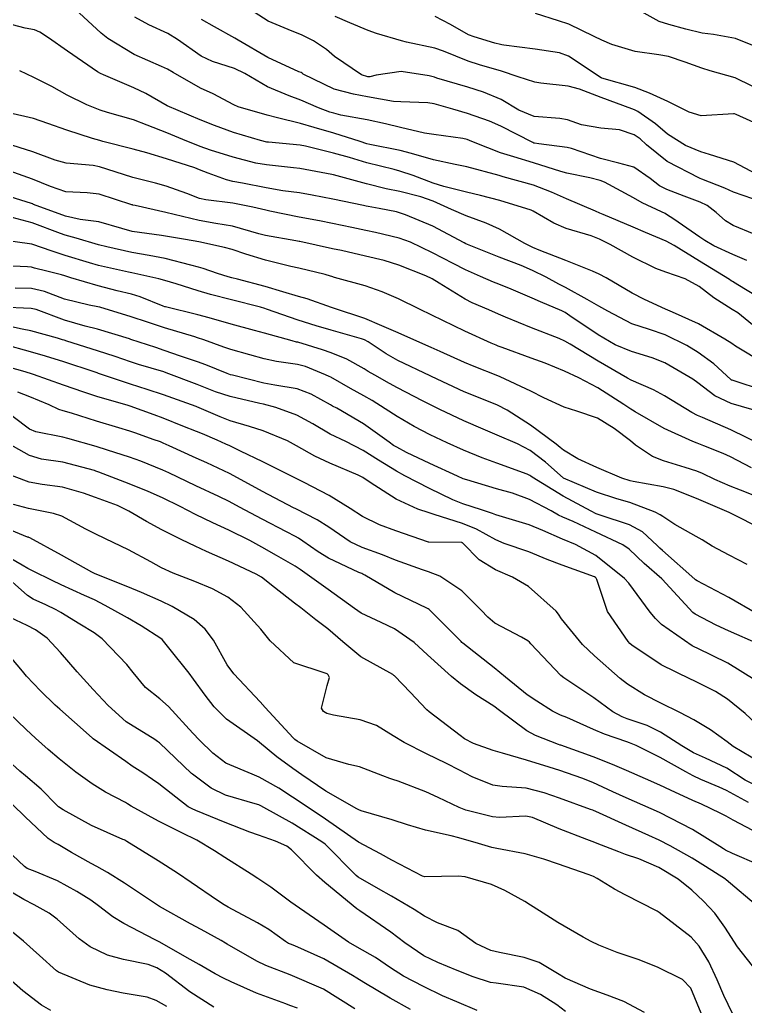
# Model space of a CAD drawing. Header units: metres. Extents: x 307586 to 320046, y 7427249 to 7434250.
# Drawn here: x 319152 to 319195.5, y 7429800.1 to 7429859.2 of the extents above; entities that cross this region are included whole.
import ezdxf

# ---------------------------------------------------------------- set-up
doc = ezdxf.new("R2010")
doc.units = ezdxf.units.M
doc.header["$MEASUREMENT"] = 0
doc.layers.add('Curvas de Nivel 1m', color=11, linetype='Continuous')
doc.layers.add('Curvas de Nivel 5m', color=15, linetype='Continuous')

msp = doc.modelspace()

# ---------------------------------------------------------------- linework, layer by layer
at = {"layer": 'Curvas de Nivel 1m', "flags": 128}
for points, elevation in [([(319196.71, 7429842.297), (319195.031, 7429843.316), (319194.722, 7429843.508), (319194.65, 7429843.559), (319194.543, 7429843.633), (319192.739, 7429844.736), (319191.228, 7429845.675), (319190.755, 7429845.938), (319189.515, 7429846.454), (319188.763, 7429846.764), (319186.965, 7429847.534), (319186.772, 7429847.619), (319186.509, 7429847.733), (319184.78, 7429848.467), (319183.883, 7429848.862), (319182.788, 7429849.291), (319180.989, 7429849.798), (319180.794, 7429849.846), (319180.733, 7429849.862), (319178.801, 7429850.394), (319178.105, 7429850.535), (319176.807, 7429850.8), (319175.489, 7429851.187), (319174.815, 7429851.374), (319172.991, 7429851.727), (319172.821, 7429851.768), (319172.415, 7429851.904), (319170.828, 7429852.412), (319169.647, 7429852.753), (319168.833, 7429852.988), (319167.466, 7429853.335), (319166.838, 7429853.482), (319165.104, 7429853.987), (319164.845, 7429854.105), (319163.605, 7429854.759), (319162.854, 7429855.111), (319161.209, 7429856.037), (319160.866, 7429856.246), (319160.503, 7429856.411), (319158.879, 7429857.128), (319157.299, 7429858.086), (319156.896, 7429858.413), (319155.058, 7429860.109)], 817), ([(319196.86, 7429854.764), (319195.082, 7429855.628), (319194.874, 7429855.722), (319193.377, 7429856.151), (319192.879, 7429856.302), (319191.89, 7429856.663), (319190.886, 7429857.004), (319190.311, 7429857.112), (319188.889, 7429857.312), (319187.49, 7429857.724), (319186.895, 7429857.975), (319186.432, 7429858.2), (319184.905, 7429858.935), (319184.3, 7429859.152), (319182.911, 7429859.583)], 823), ([(319196.038, 7429857.619), (319194.897, 7429858.077), (319193.573, 7429858.324), (319192.9, 7429858.409), (319191.926, 7429858.646), (319190.905, 7429858.927), (319190.324, 7429859.106), (319189.241, 7429859.705)], 824), ([(319196.683, 7429840.303), (319195.036, 7429841.627), (319194.705, 7429841.844), (319193.596, 7429842.531), (319192.718, 7429843.212), (319191.888, 7429843.668), (319190.729, 7429844.064), (319190.12, 7429844.301), (319188.742, 7429844.97), (319187.397, 7429845.724), (319186.756, 7429846.052), (319186.245, 7429846.249), (319184.762, 7429846.701), (319184.015, 7429847.011), (319182.772, 7429847.728), (319182.653, 7429847.781), (319180.779, 7429848.367), (319179.628, 7429848.663), (319178.783, 7429848.861), (319177.422, 7429849.208), (319176.789, 7429849.416), (319175.584, 7429849.862), (319174.797, 7429850.135), (319174.446, 7429850.228), (319172.804, 7429850.637), (319171.777, 7429850.941), (319170.812, 7429851.215), (319169.133, 7429851.631), (319168.819, 7429851.684), (319166.928, 7429851.862), (319166.822, 7429851.877), (319166.432, 7429851.974), (319164.828, 7429852.454), (319163.69, 7429852.865), (319162.835, 7429853.215), (319160.843, 7429854.04), (319159.58, 7429854.789), (319158.853, 7429855.127), (319157.038, 7429855.911), (319156.862, 7429855.988), (319156.682, 7429856.092), (319154.881, 7429857.335), (319153.743, 7429858.127), (319153.225, 7429858.464), (319152.897, 7429858.595), (319152.344, 7429858.699), (319150.902, 7429859.079)], 816), ([(319195.585, 7429844.776), (319194.745, 7429845.13), (319193.61, 7429845.647), (319193.067, 7429845.966), (319192.758, 7429846.179), (319191.197, 7429847.248), (319190.772, 7429847.538), (319190.682, 7429847.591), (319190.461, 7429847.685), (319189.314, 7429848.238), (319188.781, 7429848.538), (319187.055, 7429849.463), (319186.791, 7429849.57), (319186.18, 7429849.736), (319184.797, 7429850.019), (319184.445, 7429850.108), (319182.806, 7429850.633), (319181.616, 7429850.986), (319180.814, 7429851.228), (319179.298, 7429851.823), (319178.97, 7429851.974), (319178.825, 7429852.03), (319178.57, 7429852.088), (319176.828, 7429852.32), (319176.267, 7429852.417), (319174.832, 7429852.752), (319173.921, 7429852.971), (319172.836, 7429853.206), (319171.259, 7429853.496), (319170.84, 7429853.601), (319170.594, 7429853.677), (319169.923, 7429853.934), (319168.85, 7429854.389), (319168.158, 7429854.652), (319166.861, 7429855.188), (319165.498, 7429855.984), (319164.876, 7429856.289), (319163.561, 7429856.697), (319162.878, 7429857.022), (319161.477, 7429858.034), (319160.896, 7429858.388), (319159.749, 7429858.905), (319158.906, 7429859.37)], 818), ([(319196.018, 7429846.36), (319194.765, 7429846.871), (319194.292, 7429847.161), (319193.742, 7429847.645), (319193.198, 7429848.074), (319192.779, 7429848.275), (319191.823, 7429848.629), (319190.786, 7429849.022), (319190.348, 7429849.246), (319189.78, 7429849.695), (319188.803, 7429850.36), (319187.918, 7429850.607), (319186.81, 7429850.888), (319185.07, 7429851.497), (319184.82, 7429851.558), (319183.123, 7429851.775), (319182.852, 7429851.809), (319182.823, 7429851.815), (319182.758, 7429851.846), (319180.833, 7429852.822), (319180.156, 7429853.13), (319178.84, 7429853.587), (319177.968, 7429853.839), (319176.848, 7429854.159), (319176.468, 7429854.234), (319174.849, 7429854.289), (319174.412, 7429854.314), (319172.853, 7429854.594), (319172.017, 7429854.747), (319170.86, 7429855.056), (319169.006, 7429855.948), (319168.928, 7429856.003), (319168.874, 7429856.037), (319168.738, 7429856.088), (319166.883, 7429856.949), (319165.094, 7429857.988), (319164.894, 7429858.114), (319163.679, 7429858.786), (319162.905, 7429859.217)], 819), ([(319196.793, 7429849.61), (319194.809, 7429850.669), (319193.336, 7429851.131), (319192.817, 7429851.291), (319191.902, 7429851.669), (319190.83, 7429852.35), (319190.108, 7429852.963), (319189.049, 7429853.707), (319188.844, 7429853.812), (319188.69, 7429853.867), (319186.855, 7429854.554), (319185.556, 7429855.049), (319184.865, 7429855.231), (319183.24, 7429855.402), (319182.868, 7429855.465), (319181.881, 7429855.79), (319180.876, 7429856.121), (319179.559, 7429856.499), (319178.882, 7429856.724), (319177.404, 7429857.328), (319176.889, 7429857.504), (319175.194, 7429857.867), (319174.894, 7429857.943), (319173.396, 7429858.391), (319172.9, 7429858.563), (319171.794, 7429859.021), (319170.908, 7429859.411)], 821), ([(319196.834, 7429852.677), (319194.935, 7429853.536), (319194.842, 7429853.57), (319194.781, 7429853.569), (319192.841, 7429853.455), (319192.116, 7429853.667), (319190.852, 7429854.315), (319189.749, 7429854.807), (319188.864, 7429855.148), (319186.888, 7429855.714), (319186.873, 7429855.718), (319186.853, 7429855.73), (319184.886, 7429857.022), (319184.354, 7429857.225), (319182.89, 7429857.442), (319181.013, 7429857.678), (319180.892, 7429857.707), (319180.814, 7429857.723), (319180.474, 7429857.806), (319179.247, 7429858.175), (319178.898, 7429858.314), (319177.829, 7429858.916), (319176.908, 7429859.4)], 822), ([(319196.646, 7429836.955), (319194.694, 7429837.588), (319194.653, 7429837.602), (319194.634, 7429837.611), (319194.612, 7429837.631), (319193.6, 7429838.584), (319192.669, 7429839.261), (319191.992, 7429839.667), (319190.682, 7429840.313), (319189.742, 7429840.639), (319188.692, 7429840.982), (319187.25, 7429841.725), (319186.706, 7429842.042), (319186.017, 7429842.43), (319184.717, 7429843.146), (319184.322, 7429843.359), (319183.559, 7429843.767), (319182.729, 7429844.178), (319182.054, 7429844.466), (319180.74, 7429844.969), (319178.852, 7429845.728), (319178.752, 7429845.771), (319178.641, 7429845.831), (319176.763, 7429846.827), (319175.129, 7429847.507), (319174.771, 7429847.634), (319174.585, 7429847.687), (319173.55, 7429847.888), (319172.883, 7429848.008), (319172.774, 7429848.035), (319172.603, 7429848.073), (319170.778, 7429848.444), (319169.537, 7429848.695), (319168.782, 7429848.821), (319167.787, 7429848.955), (319166.784, 7429849.121), (319165.367, 7429849.404), (319164.788, 7429849.513), (319164.395, 7429849.602), (319163.309, 7429850.012), (319162.796, 7429850.218), (319162.499, 7429850.321), (319160.805, 7429850.875), (319159.636, 7429851.232), (319158.814, 7429851.452), (319156.993, 7429851.916), (319156.821, 7429851.959), (319156.384, 7429852.094), (319154.828, 7429852.589), (319153.698, 7429852.993), (319152.834, 7429853.281), (319151.369, 7429853.623)], 814), ([(319196.633, 7429835.61), (319194.639, 7429836.207), (319193.665, 7429836.666), (319192.651, 7429837.437), (319192.351, 7429837.663), (319190.662, 7429838.635), (319189.911, 7429838.936), (319188.669, 7429839.307), (319187.7, 7429839.72), (319186.682, 7429840.313), (319184.983, 7429841.463), (319184.701, 7429841.647), (319184.486, 7429841.753), (319183.226, 7429842.29), (319182.71, 7429842.524), (319181.452, 7429843.057), (319180.718, 7429843.345), (319180.396, 7429843.481), (319179.617, 7429843.817), (319178.729, 7429844.21), (319177.98, 7429844.592), (319176.744, 7429845.241), (319175.42, 7429845.863), (319174.755, 7429846.104), (319173.328, 7429846.461), (319172.76, 7429846.575), (319171.921, 7429846.749), (319170.764, 7429846.982), (319169.976, 7429847.143), (319168.767, 7429847.38), (319167.01, 7429847.728), (319166.77, 7429847.782), (319165.985, 7429847.978), (319164.775, 7429848.206), (319163.169, 7429848.406), (319162.778, 7429848.499), (319162.025, 7429848.783), (319160.785, 7429849.226), (319160.147, 7429849.41), (319158.79, 7429849.754), (319157.739, 7429850.081), (319156.797, 7429850.394), (319156.424, 7429850.468), (319154.8, 7429850.604), (319154.142, 7429850.781), (319152.81, 7429851.287), (319151.158, 7429851.817)], 813), ([(319196.534, 7429833.681), (319194.618, 7429834.614), (319192.922, 7429835.362), (319192.63, 7429835.486), (319192.284, 7429835.663), (319190.643, 7429836.662), (319189.978, 7429837.022), (319188.652, 7429837.599), (319188.426, 7429837.712), (319186.663, 7429838.738), (319184.991, 7429839.747), (319184.676, 7429839.933), (319184.337, 7429840.096), (319182.687, 7429840.726), (319181.126, 7429841.366), (319180.699, 7429841.553), (319180.124, 7429841.809), (319179.124, 7429842.241), (319178.709, 7429842.458), (319177.146, 7429843.419), (319176.721, 7429843.675), (319176.355, 7429843.854), (319174.732, 7429844.501), (319173.854, 7429844.765), (319172.74, 7429845.038), (319171.296, 7429845.363), (319170.746, 7429845.48), (319168.792, 7429845.91), (319168.752, 7429845.918), (319168.563, 7429845.952), (319166.748, 7429846.276), (319166.342, 7429846.381), (319164.756, 7429846.829), (319163.765, 7429846.998), (319162.76, 7429847.172), (319161.259, 7429847.541), (319160.767, 7429847.654), (319158.926, 7429848.068), (319158.799, 7429848.095), (319158.773, 7429848.105), (319158.726, 7429848.118), (319156.779, 7429848.744), (319156.056, 7429848.821), (319154.781, 7429848.893), (319153.865, 7429849.205), (319152.788, 7429849.652), (319151.376, 7429850.154)], 812), ([(319195.863, 7429832.344), (319194.597, 7429832.992), (319194.156, 7429833.194), (319193.012, 7429833.654), (319192.605, 7429833.819), (319192.345, 7429833.925), (319190.618, 7429834.701), (319188.891, 7429835.706), (319188.731, 7429835.805), (319188.634, 7429835.859), (319188.219, 7429836.132), (319186.647, 7429837.135), (319185.505, 7429837.741), (319184.657, 7429838.133), (319183.505, 7429838.611), (319182.664, 7429838.916), (319180.914, 7429839.555), (319180.671, 7429839.643), (319180.556, 7429839.686), (319180.27, 7429839.806), (319178.683, 7429840.529), (319177.364, 7429841.172), (319176.698, 7429841.503), (319175.968, 7429841.857), (319174.709, 7429842.476), (319173.731, 7429842.903), (319172.716, 7429843.248), (319170.884, 7429843.756), (319170.722, 7429843.809), (319170.638, 7429843.837), (319170.315, 7429843.926), (319168.728, 7429844.317), (319168.264, 7429844.418), (319166.731, 7429844.791), (319165.565, 7429845.151), (319164.737, 7429845.426), (319164.29, 7429845.549), (319162.742, 7429845.883), (319161.94, 7429846.028), (319160.746, 7429846.241), (319160.512, 7429846.278), (319158.75, 7429846.518), (319158.138, 7429846.69), (319156.758, 7429847.084), (319155.639, 7429847.222), (319154.763, 7429847.423), (319152.839, 7429848.139), (319152.794, 7429848.161), (319152.773, 7429848.17), (319152.728, 7429848.186), (319150.779, 7429848.8)], 811), ([(319196.543, 7429828.649), (319194.597, 7429829.63), (319194.553, 7429829.647), (319194.522, 7429829.662), (319192.566, 7429830.51), (319191.214, 7429831.033), (319190.576, 7429831.209), (319188.776, 7429831.511), (319188.581, 7429831.556), (319188.082, 7429831.715), (319186.589, 7429832.357), (319185.459, 7429832.877), (319184.599, 7429833.394), (319184.4, 7429833.552), (319184.155, 7429833.757), (319182.62, 7429834.907), (319181.213, 7429835.794), (319180.636, 7429836.089), (319179.41, 7429836.588), (319178.644, 7429836.904), (319176.688, 7429837.815), (319176.653, 7429837.833), (319176.613, 7429837.85), (319174.662, 7429838.774), (319173.962, 7429839.177), (319172.895, 7429839.897), (319172.675, 7429840.022), (319172.494, 7429840.084), (319170.683, 7429840.597), (319169.769, 7429840.852), (319168.692, 7429841.189), (319166.806, 7429841.864), (319166.702, 7429841.897), (319166.431, 7429841.973), (319164.707, 7429842.414), (319163.443, 7429842.742), (319162.712, 7429842.957), (319161.386, 7429843.364), (319160.718, 7429843.568), (319160.342, 7429843.669), (319158.723, 7429844.032), (319158.534, 7429844.072), (319156.727, 7429844.48), (319156.199, 7429844.624), (319154.732, 7429845.066), (319153.954, 7429845.34), (319152.739, 7429845.749), (319150.89, 7429846.01)], 809), ([(319195.594, 7429826.548), (319194.528, 7429827.101), (319194.181, 7429827.287), (319193.506, 7429827.645), (319192.895, 7429828.014), (319192.539, 7429828.229), (319191.274, 7429828.944), (319190.55, 7429829.416), (319190.395, 7429829.526), (319190.08, 7429829.687), (319188.561, 7429830.267), (319187.796, 7429830.486), (319186.57, 7429830.873), (319184.603, 7429831.729), (319184.583, 7429831.739), (319183.515, 7429832.689), (319182.599, 7429833.381), (319181.835, 7429833.788), (319180.611, 7429834.306), (319179.774, 7429834.655), (319178.623, 7429835.159), (319177.178, 7429835.845), (319176.636, 7429836.109), (319176.141, 7429836.352), (319174.646, 7429837.129), (319174.165, 7429837.395), (319173.287, 7429837.89), (319172.884, 7429838.125), (319172.657, 7429838.271), (319171.61, 7429838.858), (319170.666, 7429839.241), (319170.153, 7429839.413), (319168.672, 7429839.866), (319168.603, 7429839.881), (319168.338, 7429839.953), (319166.68, 7429840.416), (319166.077, 7429840.581), (319164.687, 7429840.952), (319163.371, 7429841.332), (319162.695, 7429841.522), (319160.754, 7429841.987), (319160.702, 7429842.003), (319160.601, 7429842.042), (319159.238, 7429842.592), (319158.71, 7429842.745), (319157.844, 7429842.946), (319156.715, 7429843.255), (319155.083, 7429843.743), (319154.72, 7429843.85), (319154.517, 7429843.909), (319153.648, 7429844.126), (319152.903, 7429844.315), (319152.725, 7429844.363), (319152.479, 7429844.389), (319150.726, 7429844.48)], 808), ([(319196.166, 7429823.613), (319194.497, 7429824.573), (319192.596, 7429825.574), (319192.512, 7429825.625), (319192.47, 7429825.66), (319190.53, 7429827.38), (319190.373, 7429827.524), (319190.214, 7429827.685), (319189.338, 7429828.496), (319188.545, 7429828.922), (319186.784, 7429829.494), (319186.551, 7429829.586), (319186.251, 7429829.733), (319184.566, 7429830.648), (319182.726, 7429831.778), (319182.644, 7429831.839), (319182.584, 7429831.88), (319182.41, 7429831.957), (319180.591, 7429832.621), (319179.727, 7429832.946), (319178.599, 7429833.409), (319177.633, 7429833.84), (319176.61, 7429834.327), (319175.653, 7429834.824), (319174.626, 7429835.417), (319173.914, 7429835.881), (319173.132, 7429836.387), (319172.641, 7429836.661), (319171.832, 7429837.096), (319170.651, 7429837.771), (319170.553, 7429837.823), (319170.339, 7429837.925), (319169.135, 7429838.42), (319168.659, 7429838.542), (319167.407, 7429838.709), (319166.662, 7429838.868), (319165.799, 7429839.113), (319164.667, 7429839.431), (319164.243, 7429839.571), (319163.048, 7429840.014), (319162.675, 7429840.138), (319162.507, 7429840.19), (319160.683, 7429840.733), (319159.673, 7429841.07), (319158.693, 7429841.401), (319156.815, 7429841.975), (319156.702, 7429842.002), (319156.18, 7429842.095), (319154.706, 7429842.462), (319153.492, 7429842.909), (319152.712, 7429843.088), (319151.74, 7429843.123)], 807), ([(319196.307, 7429821.769), (319194.472, 7429822.571), (319193.739, 7429822.904), (319192.482, 7429823.559), (319192.352, 7429823.661), (319190.513, 7429825.656), (319190.483, 7429825.68), (319189.428, 7429826.603), (319188.53, 7429827.46), (319188.158, 7429827.714), (319186.54, 7429828.482), (319185.169, 7429829.121), (319184.549, 7429829.389), (319184.302, 7429829.505), (319183.852, 7429829.761), (319182.563, 7429830.435), (319181.547, 7429830.812), (319180.572, 7429831.082), (319178.795, 7429831.611), (319178.581, 7429831.686), (319178.24, 7429831.833), (319176.59, 7429832.604), (319175.192, 7429833.269), (319174.6, 7429833.571), (319174.415, 7429833.687), (319174.16, 7429833.877), (319172.619, 7429834.986), (319171.01, 7429835.916), (319170.763, 7429836.047), (319170.635, 7429836.116), (319169.468, 7429836.764), (319168.644, 7429837.071), (319167.307, 7429837.303), (319166.645, 7429837.426), (319164.754, 7429837.887), (319164.652, 7429837.915), (319164.443, 7429837.993), (319163.163, 7429838.518), (319162.66, 7429838.704), (319161.65, 7429839.044), (319160.666, 7429839.383), (319160.171, 7429839.551), (319158.673, 7429840.043), (319158.585, 7429840.071), (319156.681, 7429840.656), (319155.936, 7429840.845), (319154.689, 7429841.202), (319153, 7429841.834), (319152.699, 7429841.903), (319150.882, 7429841.977)], 806), ([(319196.404, 7429816.758), (319195.474, 7429817.619), (319194.421, 7429818.472), (319193.709, 7429818.924), (319192.432, 7429819.561), (319192.21, 7429819.662), (319190.446, 7429820.523), (319188.685, 7429821.707), (319188.569, 7429821.814), (319188.465, 7429821.932), (319187.226, 7429823.723), (319186.593, 7429825.648), (319186.554, 7429825.73), (319186.513, 7429825.767), (319186.445, 7429825.8), (319184.52, 7429826.496), (319183.612, 7429826.852), (319182.528, 7429827.298), (319181.04, 7429827.795), (319180.535, 7429828.014), (319179.379, 7429828.655), (319178.545, 7429829.001), (319176.845, 7429829.552), (319176.551, 7429829.64), (319175.858, 7429829.857), (319174.562, 7429830.463), (319173.009, 7429831.461), (319172.581, 7429831.751), (319172.287, 7429831.903), (319170.59, 7429832.616), (319169.693, 7429833.033), (319168.6, 7429833.664), (319168.067, 7429833.955), (319166.609, 7429834.55), (319165.774, 7429834.815), (319164.615, 7429835.168), (319164.018, 7429835.4), (319162.623, 7429836.004), (319162.589, 7429836.02), (319160.633, 7429836.714), (319159.659, 7429837.033), (319158.642, 7429837.365), (319156.735, 7429838.006), (319156.652, 7429838.035), (319156.478, 7429838.092), (319154.659, 7429838.691), (319153.569, 7429839.033), (319152.665, 7429839.301), (319151.087, 7429839.738)], 804), ([(319196.379, 7429814.673), (319194.765, 7429815.626), (319194.396, 7429815.913), (319193.394, 7429816.636), (319192.409, 7429817.225), (319191.559, 7429817.669), (319190.418, 7429818.227), (319189.457, 7429818.729), (319188.43, 7429819.37), (319187.999, 7429819.714), (319186.453, 7429821.066), (319185.732, 7429821.737), (319184.478, 7429823.294), (319184.299, 7429823.571), (319184.152, 7429823.755), (319182.505, 7429825.224), (319181.538, 7429825.79), (319180.517, 7429826.221), (319179.541, 7429826.833), (319178.573, 7429827.829), (319178.549, 7429827.846), (319178.533, 7429827.853), (319178.506, 7429827.858), (319176.533, 7429827.874), (319176.504, 7429827.879), (319174.54, 7429828.572), (319173.578, 7429828.919), (319172.548, 7429829.426), (319171.804, 7429829.907), (319170.564, 7429830.687), (319169.052, 7429831.467), (319168.579, 7429831.691), (319168.062, 7429831.955), (319166.59, 7429832.694), (319165.249, 7429833.331), (319164.6, 7429833.651), (319164.372, 7429833.765), (319163.838, 7429834.001), (319162.963, 7429834.371), (319162.608, 7429834.52), (319161.791, 7429834.848), (319160.616, 7429835.311), (319160.079, 7429835.509), (319158.623, 7429836.035), (319158.515, 7429836.071), (319156.631, 7429836.626), (319155.858, 7429836.875), (319154.641, 7429837.296), (319152.846, 7429837.941), (319152.651, 7429838.006), (319152.197, 7429838.145), (319150.657, 7429838.562)], 803), ([(319196.359, 7429813.169), (319195.483, 7429813.619), (319194.373, 7429814.326), (319193.102, 7429814.93), (319192.387, 7429815.254), (319191.694, 7429815.667), (319190.401, 7429816.497), (319189.599, 7429816.882), (319188.409, 7429817.282), (319188.101, 7429817.404), (319187.561, 7429817.719), (319186.421, 7429818.549), (319184.607, 7429819.748), (319184.435, 7429819.89), (319182.64, 7429821.777), (319182.563, 7429821.877), (319182.465, 7429821.975), (319182.073, 7429822.178), (319180.475, 7429823.035), (319180.062, 7429823.389), (319179.671, 7429823.812), (319178.5, 7429824.966), (319177.184, 7429825.843), (319176.515, 7429826.106), (319176.139, 7429826.232), (319174.522, 7429826.81), (319173.76, 7429827.116), (319172.53, 7429827.569), (319171.823, 7429827.907), (319170.542, 7429828.779), (319169.839, 7429829.224), (319168.552, 7429829.886), (319168.417, 7429829.951), (319166.567, 7429830.927), (319164.617, 7429831.99), (319164.583, 7429832.005), (319163.218, 7429832.64), (319162.592, 7429832.925), (319160.977, 7429833.658), (319160.601, 7429833.826), (319160.449, 7429833.89), (319160.016, 7429834.049), (319158.962, 7429834.42), (319158.608, 7429834.54), (319157.944, 7429834.743), (319156.613, 7429835.14), (319155.111, 7429835.612), (319154.619, 7429835.75), (319154.348, 7429835.842), (319153.771, 7429836.123), (319152.63, 7429836.606), (319151.911, 7429836.87)], 802), ([(319195.689, 7429812.277), (319194.357, 7429812.995), (319193.922, 7429813.2), (319192.831, 7429813.653), (319192.366, 7429813.869), (319191.923, 7429814.111), (319190.382, 7429814.963), (319188.94, 7429815.695), (319188.557, 7429815.86), (319188.395, 7429815.919), (319187.047, 7429816.371), (319186.402, 7429816.642), (319184.791, 7429817.365), (319184.411, 7429817.514), (319184.246, 7429817.588), (319183.93, 7429817.757), (319182.989, 7429818.342), (319182.422, 7429818.734), (319181.123, 7429819.793), (319180.441, 7429820.348), (319178.564, 7429821.828), (319178.509, 7429821.875), (319178.464, 7429821.924), (319176.538, 7429823.849), (319176.484, 7429823.89), (319176.408, 7429823.927), (319174.498, 7429824.854), (319172.698, 7429825.897), (319172.581, 7429825.966), (319172.514, 7429825.996), (319172.342, 7429826.074), (319170.523, 7429826.928), (319169.901, 7429827.304), (319168.983, 7429827.943), (319168.71, 7429828.122), (319168.536, 7429828.22), (319168, 7429828.493), (319166.546, 7429829.254), (319165.188, 7429829.984), (319164.558, 7429830.312), (319163.941, 7429830.621), (319162.572, 7429831.267), (319160.94, 7429832.036), (319160.584, 7429832.196), (319159.262, 7429832.732), (319158.592, 7429832.977), (319157.277, 7429833.402), (319156.598, 7429833.614), (319154.89, 7429834.107), (319154.604, 7429834.173), (319152.97, 7429834.498), (319152.608, 7429834.659), (319150.703, 7429836.079)], 801), ([(319196.302, 7429808.527), (319194.725, 7429809.21), (319194.311, 7429809.412), (319194.173, 7429809.494), (319193.955, 7429809.635), (319192.328, 7429810.646), (319190.343, 7429811.68), (319188.351, 7429812.547), (319187.555, 7429812.912), (319186.36, 7429813.471), (319185.686, 7429813.737), (319184.369, 7429814.188), (319183.746, 7429814.385), (319182.378, 7429814.811), (319180.949, 7429815.23), (319180.387, 7429815.388), (319179.204, 7429815.818), (319178.667, 7429816.098), (319178.397, 7429816.286), (319176.544, 7429817.716), (319176.413, 7429817.824), (319176.381, 7429817.85), (319175.423, 7429818.86), (319174.468, 7429819.87), (319174.433, 7429819.898), (319174.363, 7429819.942), (319172.45, 7429821.009), (319171.369, 7429821.911), (319170.471, 7429822.681), (319169.764, 7429823.219), (319168.85, 7429823.944), (319168.487, 7429824.229), (319167.285, 7429825.172), (319166.501, 7429825.786), (319166.187, 7429825.973), (319164.514, 7429826.751), (319163.199, 7429827.333), (319162.527, 7429827.634), (319161.72, 7429828.028), (319160.539, 7429828.621), (319159.615, 7429829.125), (319158.55, 7429829.751), (319157.876, 7429830.077), (319156.56, 7429830.569), (319155.831, 7429830.83), (319154.569, 7429831.184), (319153.353, 7429831.346), (319152.573, 7429831.489), (319150.757, 7429832.158)], 799), ([(319196.277, 7429805.997), (319194.348, 7429807.629), (319194.293, 7429807.673), (319193.095, 7429808.442), (319192.306, 7429808.932), (319190.984, 7429809.673), (319190.318, 7429810.013), (319189.716, 7429810.292), (319188.331, 7429810.907), (319186.534, 7429811.727), (319186.4, 7429811.786), (319186.344, 7429811.813), (319186.218, 7429811.857), (319184.351, 7429812.528), (319183.445, 7429812.855), (319182.356, 7429813.128), (319180.922, 7429813.23), (319180.358, 7429813.31), (319179.129, 7429813.812), (319178.369, 7429814.204), (319177.593, 7429814.614), (319176.383, 7429815.2), (319175.056, 7429815.863), (319174.397, 7429816.271), (319173.399, 7429816.882), (319172.406, 7429817.229), (319170.817, 7429817.508), (319170.41, 7429817.601), (319170.21, 7429817.722), (319170.103, 7429817.925), (319170.427, 7429819.289), (319170.581, 7429819.769), (319170.5, 7429819.919), (319170.434, 7429819.982), (319170.323, 7429820.034), (319168.443, 7429820.638), (319167.03, 7429821.964), (319166.47, 7429822.659), (319165.27, 7429823.982), (319164.489, 7429824.591), (319163.574, 7429825.085), (319162.498, 7429825.527), (319161.199, 7429826.033), (319160.508, 7429826.348), (319159.866, 7429826.696), (319158.523, 7429827.414), (319157.146, 7429828.084), (319156.536, 7429828.375), (319155.975, 7429828.659), (319154.546, 7429829.433), (319154.039, 7429829.609), (319152.55, 7429829.892), (319151.645, 7429830.149)], 798), ([(319196.228, 7429802.102), (319195.025, 7429803.622), (319194.26, 7429804.8), (319193.661, 7429805.639), (319192.981, 7429806.35), (319192.286, 7429807.006), (319191.473, 7429807.668), (319190.3, 7429808.368), (319189.102, 7429808.895), (319188.308, 7429809.162), (319187.909, 7429809.306), (319186.873, 7429809.722), (319186.316, 7429809.938), (319185.997, 7429810.054), (319184.327, 7429810.697), (319182.743, 7429811.368), (319182.338, 7429811.459), (319180.756, 7429811.376), (319180.337, 7429811.415), (319178.747, 7429811.816), (319178.344, 7429811.963), (319177.087, 7429812.576), (319176.354, 7429812.91), (319174.682, 7429813.545), (319174.361, 7429813.652), (319174.198, 7429813.709), (319173.769, 7429813.879), (319172.37, 7429814.404), (319171.728, 7429814.551), (319170.379, 7429814.96), (319168.632, 7429815.946), (319168.497, 7429816.052), (319168.395, 7429816.147), (319166.725, 7429817.967), (319166.416, 7429818.308), (319164.838, 7429819.986), (319164.441, 7429820.537), (319163.623, 7429822.003), (319163.131, 7429822.671), (319162.475, 7429823.242), (319161.158, 7429824.033), (319160.486, 7429824.351), (319159.302, 7429824.869), (319158.494, 7429825.202), (319156.642, 7429825.948), (319156.502, 7429826.01), (319156.34, 7429826.092), (319154.518, 7429827.099), (319152.615, 7429828.139), (319152.56, 7429828.166), (319152.533, 7429828.175), (319152.484, 7429828.19), (319150.541, 7429828.983)], 797), ([(319194.717, 7429799.625), (319194.209, 7429800.697), (319193.805, 7429801.636), (319193.304, 7429802.715), (319192.724, 7429803.653), (319192.251, 7429804.191), (319190.322, 7429805.68), (319190.273, 7429805.711), (319190.2, 7429805.754), (319188.283, 7429806.728), (319187.65, 7429807.073), (319186.622, 7429807.725), (319186.4, 7429807.834), (319186.294, 7429807.875), (319186.066, 7429807.961), (319184.301, 7429808.575), (319183.42, 7429808.879), (319182.307, 7429809.196), (319180.596, 7429809.512), (319180.311, 7429809.572), (319179.495, 7429809.808), (319178.318, 7429810.157), (319177.868, 7429810.279), (319176.324, 7429810.618), (319175.258, 7429810.931), (319174.333, 7429811.225), (319172.463, 7429811.776), (319172.342, 7429811.828), (319172.204, 7429811.901), (319170.353, 7429812.961), (319168.918, 7429813.934), (319168.369, 7429814.321), (319167.426, 7429815.007), (319166.382, 7429815.878), (319166.262, 7429815.971), (319164.402, 7429817.266), (319163.669, 7429818.001), (319163.125, 7429818.715), (319162.429, 7429819.67), (319162.164, 7429820.023), (319160.942, 7429821.548), (319160.54, 7429822.039), (319160.464, 7429822.106), (319159.29, 7429822.876), (319158.476, 7429823.346), (319157.143, 7429824.083), (319156.486, 7429824.42), (319155.893, 7429824.692), (319154.495, 7429825.328), (319153.956, 7429825.576), (319152.828, 7429826.135), (319152.505, 7429826.297), (319152.157, 7429826.495), (319150.522, 7429827.448)], 796), ([(319189.443, 7429799.687), (319188.203, 7429800.345), (319187.208, 7429800.715), (319186.213, 7429801.088), (319184.7, 7429801.745), (319184.226, 7429802.026), (319183.14, 7429802.674), (319182.235, 7429802.973), (319180.753, 7429803.279), (319180.239, 7429803.408), (319179.352, 7429803.809), (319178.255, 7429804.598), (319177.045, 7429805.054), (319176.267, 7429805.456), (319175.646, 7429805.856), (319174.281, 7429806.663), (319173.503, 7429807.099), (319172.292, 7429807.801), (319172.164, 7429807.901), (319170.311, 7429809.766), (319170.117, 7429809.922), (319168.329, 7429811.039), (319166.647, 7429811.965), (319166.451, 7429812.075), (319166.345, 7429812.129), (319166.123, 7429812.195), (319164.35, 7429812.713), (319163.481, 7429813.13), (319162.362, 7429813.977), (319162.316, 7429814.02), (319160.381, 7429815.854), (319160.278, 7429815.937), (319160.102, 7429816.044), (319158.399, 7429817.119), (319157.306, 7429818.081), (319156.423, 7429819.051), (319155.462, 7429820.1), (319154.45, 7429821.277), (319153.663, 7429822.122), (319152.96, 7429822.625), (319152.47, 7429822.88), (319151.106, 7429823.524)], 794), ([(319184.722, 7429799.745), (319184.199, 7429800.136), (319183.216, 7429800.757), (319182.214, 7429801.204), (319180.568, 7429801.446), (319180.218, 7429801.487), (319179.174, 7429801.81), (319178.227, 7429802.189), (319177.067, 7429802.674), (319176.235, 7429803.084), (319175.089, 7429803.862), (319174.252, 7429804.494), (319172.399, 7429805.771), (319172.272, 7429805.854), (319172.207, 7429805.901), (319170.288, 7429807.473), (319169.802, 7429807.925), (319168.308, 7429809.44), (319168.021, 7429809.655), (319167.349, 7429809.954), (319166.318, 7429810.314), (319165.801, 7429810.495), (319164.329, 7429811.066), (319162.564, 7429811.793), (319162.341, 7429811.89), (319162.116, 7429812.022), (319160.356, 7429813.383), (319159.977, 7429813.661), (319159.383, 7429814.055), (319158.761, 7429814.458), (319158.369, 7429814.724), (319156.423, 7429816.09), (319156.383, 7429816.122), (319156.168, 7429816.31), (319154.409, 7429817.864), (319154.139, 7429818.114), (319153.261, 7429818.967), (319152.43, 7429819.849), (319152.177, 7429820.143), (319150.463, 7429822.16)], 793), ([(319179.414, 7429799.808), (319178.2, 7429800.311), (319177.352, 7429800.686), (319176.214, 7429801.237), (319175.018, 7429801.862), (319174.228, 7429802.362), (319173.324, 7429802.974), (319172.24, 7429803.591), (319171.715, 7429803.905), (319170.258, 7429804.91), (319168.776, 7429805.935), (319168.268, 7429806.304), (319167.052, 7429807.188), (319166.289, 7429807.714), (319165.887, 7429807.974), (319164.303, 7429808.977), (319163.69, 7429809.382), (319162.636, 7429810.015), (319162.315, 7429810.17), (319162.044, 7429810.296), (319160.33, 7429811.151), (319158.685, 7429812.057), (319158.477, 7429812.191), (319158.345, 7429812.268), (319157.162, 7429812.892), (319156.356, 7429813.398), (319155.38, 7429814.1), (319154.371, 7429814.884), (319153.713, 7429815.457), (319152.961, 7429816.131), (319152.391, 7429816.651), (319150.831, 7429818.156)], 792), ([(319175.423, 7429799.858), (319174.203, 7429800.546), (319172.637, 7429801.473), (319172.22, 7429801.735), (319171.962, 7429801.903), (319170.233, 7429802.892), (319168.502, 7429803.676), (319168.241, 7429803.775), (319168.124, 7429803.824), (319167.943, 7429803.945), (319166.945, 7429804.654), (319166.254, 7429805.064), (319164.506, 7429805.988), (319164.265, 7429806.131), (319163.868, 7429806.397), (319162.285, 7429807.473), (319161.459, 7429808.028), (319160.3, 7429808.784), (319158.439, 7429809.932), (319158.312, 7429810.01), (319158.279, 7429810.027), (319158.196, 7429810.062), (319156.325, 7429810.897), (319154.613, 7429811.833), (319154.341, 7429812.008), (319154.23, 7429812.112), (319153.297, 7429813.071), (319152.36, 7429813.867), (319152.025, 7429814.143), (319150.378, 7429815.626)], 791), ([(319168.664, 7429799.935), (319168.195, 7429800.106), (319167.95, 7429800.191), (319166.206, 7429800.847), (319164.687, 7429801.515), (319164.219, 7429801.737), (319163.734, 7429801.997), (319162.769, 7429802.552), (319162.231, 7429802.857), (319160.37, 7429803.911), (319160.242, 7429803.982), (319160.122, 7429804.041), (319158.252, 7429805.008), (319157.597, 7429805.41), (319156.728, 7429806.083), (319156.268, 7429806.411), (319155.434, 7429806.94), (319154.285, 7429807.577), (319152.942, 7429808.13), (319152.469, 7429808.312), (319152.296, 7429808.427), (319150.456, 7429810.159)], 789), ([(319163.637, 7429799.998), (319162.206, 7429800.911), (319160.743, 7429802.035), (319160.226, 7429802.368), (319159.709, 7429802.565), (319158.231, 7429802.856), (319157.273, 7429803.114), (319156.238, 7429803.612), (319155.571, 7429804.097), (319154.255, 7429805.282), (319153.786, 7429805.645), (319152.88, 7429806.131), (319152.268, 7429806.447), (319151.521, 7429806.9)], 788), ([(319160.837, 7429800.034), (319160.198, 7429800.409), (319159.655, 7429800.592), (319158.205, 7429800.844), (319157.251, 7429801.031), (319156.211, 7429801.326), (319154.335, 7429802.109), (319154.224, 7429802.181), (319153.205, 7429803.097), (319152.241, 7429803.965), (319152.031, 7429804.142), (319150.257, 7429805.557)], 787), ([(319153.872, 7429799.797), (319153.325, 7429800.123), (319152.205, 7429800.976), (319150.865, 7429802.154)], 786)]:
    msp.add_lwpolyline(points, dxfattribs=dict(at, elevation=elevation))
at = {"layer": 'Curvas de Nivel 5m', "flags": 128}
for points, elevation in [([(319195.93, 7429848.47), (319194.785, 7429848.869), (319194.253, 7429849.104), (319192.882, 7429849.659), (319192.793, 7429849.692), (319192.744, 7429849.71), (319190.808, 7429850.702), (319189.569, 7429851.699), (319189.187, 7429852.066), (319188.829, 7429852.307), (319187.941, 7429852.61), (319186.833, 7429852.699), (319185.675, 7429852.901), (319184.838, 7429853.211), (319184.369, 7429853.288), (319182.839, 7429853.401), (319181.918, 7429853.789), (319180.852, 7429854.43), (319179.806, 7429854.869), (319178.863, 7429855.162), (319177.006, 7429855.714), (319176.872, 7429855.756), (319176.538, 7429855.853), (319174.875, 7429856.113), (319173.375, 7429855.892), (319172.984, 7429855.785), (319172.871, 7429855.792), (319172.485, 7429855.904), (319170.884, 7429856.996), (319170.391, 7429857.431), (319169.616, 7429857.939), (319169.136, 7429858.187), (319168.896, 7429858.304), (319168.333, 7429858.521), (319166.904, 7429859.121), (319165.57, 7429859.983)], 820), ([(319196.663, 7429838.585), (319194.906, 7429839.628), (319194.675, 7429839.787), (319194.257, 7429840.058), (319192.693, 7429840.967), (319191.135, 7429841.676), (319190.705, 7429841.86), (319189.447, 7429842.436), (319188.714, 7429842.809), (319187.151, 7429843.726), (319186.726, 7429843.962), (319186.329, 7429844.134), (319184.738, 7429844.775), (319183.138, 7429845.383), (319182.749, 7429845.543), (319182.273, 7429845.785), (319180.762, 7429846.659), (319179.967, 7429847.014), (319178.769, 7429847.442), (319177.888, 7429847.839), (319176.778, 7429848.339), (319176.051, 7429848.586), (319174.783, 7429848.902), (319173.98, 7429849.078), (319172.788, 7429849.37), (319170.809, 7429849.904), (319170.793, 7429849.906), (319170.722, 7429849.921), (319168.798, 7429850.281), (319168.421, 7429850.332), (319166.801, 7429850.5), (319166.164, 7429850.615), (319164.807, 7429850.959), (319163.445, 7429851.379), (319162.817, 7429851.61), (319161.779, 7429852.03), (319160.827, 7429852.42), (319159.657, 7429852.883), (319158.834, 7429853.202), (319157.269, 7429853.655), (319156.84, 7429853.78), (319156.028, 7429854.098), (319154.849, 7429854.693), (319153.929, 7429855.199), (319152.859, 7429855.746), (319152.013, 7429856.149)], 815), ([(319196.566, 7429830.466), (319195.2, 7429830.998), (319194.577, 7429831.241), (319193.669, 7429831.644), (319192.927, 7429831.995), (319192.588, 7429832.135), (319191.889, 7429832.368), (319190.594, 7429832.77), (319189.929, 7429833.023), (319188.919, 7429833.705), (319188.607, 7429833.956), (319187.63, 7429834.708), (319186.627, 7429835.326), (319185.4, 7429835.742), (319184.635, 7429835.985), (319183.414, 7429836.542), (319182.644, 7429836.934), (319180.794, 7429837.799), (319180.654, 7429837.86), (319179.252, 7429838.414), (319178.661, 7429838.659), (319177.198, 7429839.315), (319176.67, 7429839.549), (319175.995, 7429839.857), (319174.681, 7429840.433), (319173.709, 7429840.863), (319172.694, 7429841.286), (319170.823, 7429841.919), (319170.703, 7429841.956), (319169.235, 7429842.469), (319168.71, 7429842.622), (319167.778, 7429842.894), (319166.715, 7429843.222), (319165.059, 7429843.647), (319164.72, 7429843.727), (319164.513, 7429843.785), (319163.856, 7429844.003), (319163.013, 7429844.303), (319162.727, 7429844.379), (319162.267, 7429844.486), (319160.731, 7429844.895), (319159.761, 7429845.082), (319158.735, 7429845.248), (319157.24, 7429845.583), (319156.739, 7429845.72), (319155.399, 7429846.103), (319154.746, 7429846.295), (319154.463, 7429846.399), (319152.756, 7429847.029), (319151.564, 7429847.349)], 810), ([(319196.074, 7429819.614), (319194.448, 7429820.62), (319192.595, 7429821.524), (319192.462, 7429821.578), (319192.303, 7429821.662), (319190.476, 7429822.949), (319190.099, 7429823.305), (319189.783, 7429823.69), (319188.509, 7429825.428), (319188.244, 7429825.713), (319186.526, 7429827.083), (319185.323, 7429827.742), (319184.536, 7429828.06), (319183.348, 7429828.575), (319182.544, 7429828.919), (319180.938, 7429829.407), (319180.55, 7429829.531), (319180.351, 7429829.604), (319179.692, 7429829.813), (319178.558, 7429830.181), (319177.971, 7429830.427), (319176.572, 7429831.099), (319175.084, 7429831.865), (319174.586, 7429832.136), (319173.505, 7429832.8), (319172.598, 7429833.379), (319171.561, 7429833.91), (319170.61, 7429834.368), (319169.576, 7429834.979), (319168.626, 7429835.497), (319167.364, 7429835.963), (319166.626, 7429836.152), (319166.398, 7429836.2), (319164.632, 7429836.613), (319163.737, 7429836.903), (319162.643, 7429837.328), (319160.792, 7429838.039), (319160.653, 7429838.087), (319159.135, 7429838.54), (319158.659, 7429838.692), (319157.731, 7429839.01), (319156.666, 7429839.366), (319154.842, 7429839.938), (319154.672, 7429839.993), (319154.581, 7429840.02), (319154.269, 7429840.116), (319152.679, 7429840.553), (319152.166, 7429840.66), (319150.685, 7429840.975)], 805), ([(319196.325, 7429810.397), (319194.757, 7429811.206), (319194.34, 7429811.448), (319193.989, 7429811.635), (319192.858, 7429812.163), (319192.35, 7429812.393), (319191.014, 7429813.016), (319190.359, 7429813.307), (319189.502, 7429813.689), (319188.37, 7429814.193), (319187.54, 7429814.548), (319186.382, 7429815.016), (319184.437, 7429815.705), (319184.392, 7429815.717), (319184.299, 7429815.751), (319182.916, 7429816.29), (319182.401, 7429816.577), (319180.761, 7429817.797), (319180.415, 7429818.04), (319179.336, 7429818.73), (319178.429, 7429819.397), (319177.889, 7429819.835), (319176.452, 7429821.128), (319175.655, 7429821.858), (319174.471, 7429822.692), (319173.667, 7429823.074), (319172.48, 7429823.625), (319172.063, 7429823.904), (319170.5, 7429825.041), (319169.243, 7429825.939), (319168.816, 7429826.245), (319168.518, 7429826.439), (319167.397, 7429827.089), (319166.527, 7429827.583), (319165.806, 7429827.977), (319164.539, 7429828.603), (319163.58, 7429829.041), (319162.548, 7429829.55), (319161.629, 7429830.029), (319160.56, 7429830.537), (319159.701, 7429830.918), (319158.573, 7429831.389), (319156.754, 7429832.088), (319156.583, 7429832.147), (319156.5, 7429832.174), (319154.589, 7429832.679), (319153.327, 7429832.866), (319152.592, 7429833.075), (319150.66, 7429834.159)], 800), ([(319192.841, 7429799.65), (319192.215, 7429801.134), (319191.716, 7429801.665), (319190.23, 7429802.406), (319189.061, 7429802.865), (319188.237, 7429803.147), (319187.82, 7429803.288), (319186.706, 7429803.723), (319186.246, 7429803.941), (319185.782, 7429804.202), (319184.263, 7429805.085), (319183.167, 7429805.767), (319182.623, 7429806.121), (319182.278, 7429806.329), (319181.072, 7429807.005), (319180.289, 7429807.362), (319178.71, 7429807.816), (319178.293, 7429807.859), (319177.293, 7429807.835), (319176.293, 7429807.815), (319176.146, 7429807.851), (319174.302, 7429808.823), (319173.628, 7429809.202), (319172.313, 7429809.9), (319170.333, 7429811.279), (319169.357, 7429811.93), (319168.349, 7429812.596), (319167.535, 7429813.132), (319166.361, 7429813.798), (319165.934, 7429813.974), (319164.369, 7429814.627), (319163.594, 7429815.221), (319162.793, 7429816.014), (319162.389, 7429816.432), (319160.938, 7429818.035), (319160.417, 7429818.492), (319159.546, 7429819.175), (319158.807, 7429820.064), (319158.44, 7429820.543), (319156.964, 7429822.085), (319156.466, 7429822.447), (319155.609, 7429822.961), (319154.478, 7429823.663), (319154.192, 7429823.826), (319153.583, 7429824.124), (319152.816, 7429824.465), (319152.488, 7429824.682), (319150.801, 7429826.157)], 795), ([(319172.091, 7429799.901), (319170.21, 7429801.076), (319168.223, 7429801.94), (319166.762, 7429802.496), (319166.231, 7429802.763), (319164.442, 7429803.787), (319164.242, 7429803.899), (319164.185, 7429803.934), (319164.075, 7429803.993), (319162.89, 7429804.651), (319162.253, 7429805.001), (319160.395, 7429806.039), (319160.264, 7429806.118), (319160.037, 7429806.272), (319158.284, 7429807.442), (319157.277, 7429808.075), (319156.644, 7429808.432), (319156.298, 7429808.616), (319155.125, 7429809.282), (319154.309, 7429809.747), (319154.074, 7429809.877), (319153.721, 7429810.119), (319152.332, 7429811.404), (319151.59, 7429812.148)], 790)]:
    msp.add_lwpolyline(points, dxfattribs=dict(at, elevation=elevation))

doc.saveas('drawing.dxf')
